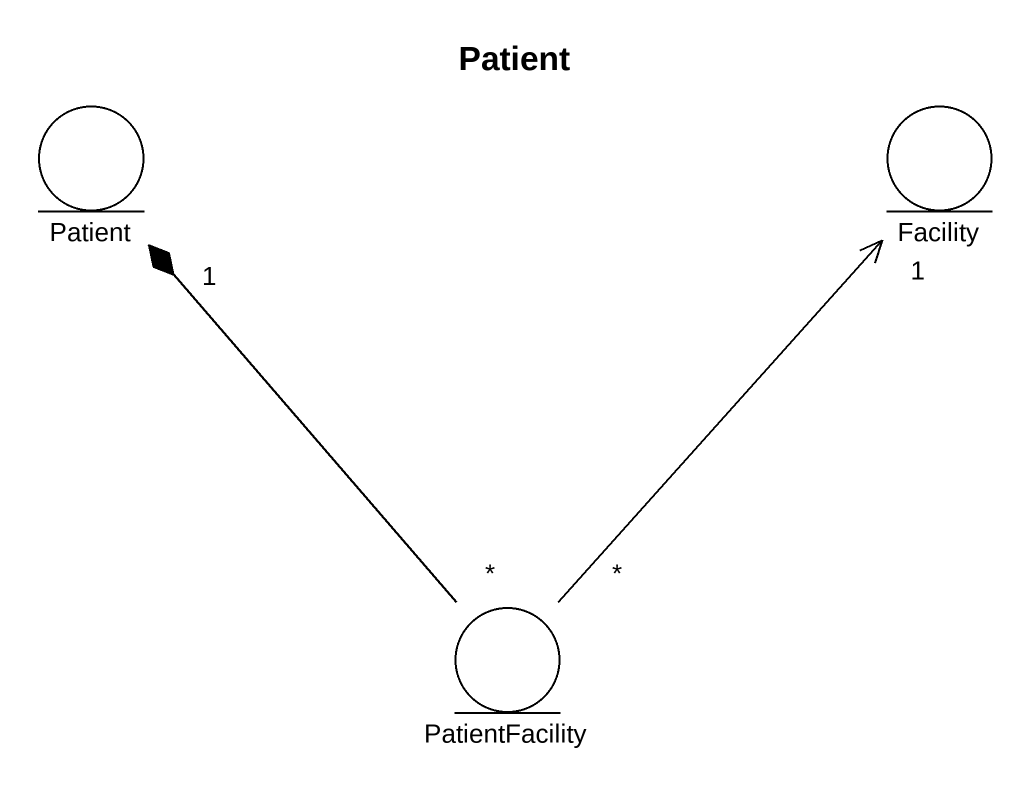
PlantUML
@startuml
title Patient
entity Patient
entity Facility
entity PatientFacility
PatientFacility "*" -up-* "1" Patient
PatientFacility "*" -up-> "1" Facility
@enduml
